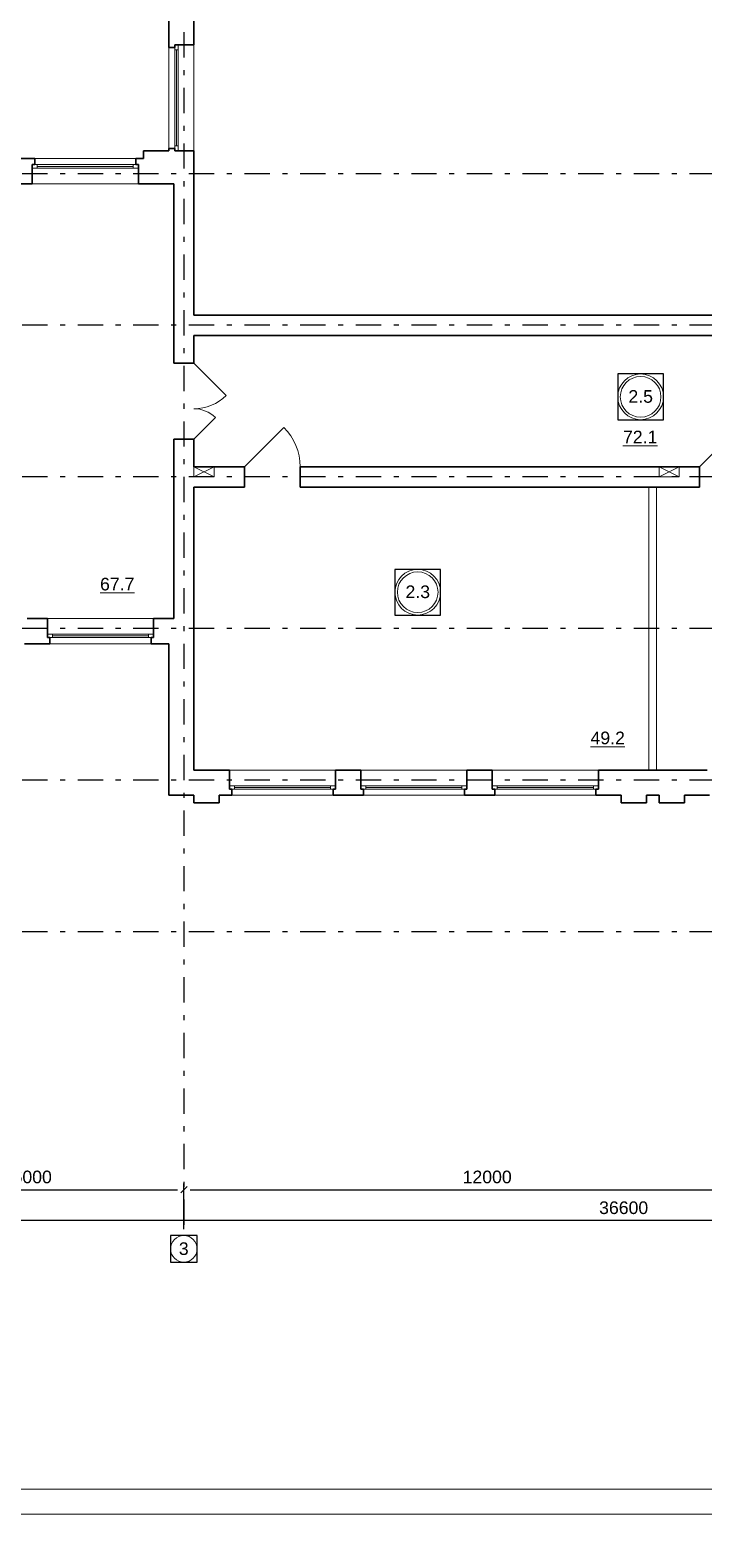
# Model space of a CAD drawing. Header units: metres. Extents: x -5 to 574, y -5 to 79.
# Drawn here: x 112.69 to 126.02, y 0 to 29.38 of the extents above; entities that cross this region are included whole.
import ezdxf
from ezdxf.enums import TextEntityAlignment as Align

# ---------------------------------------------------------------- set-up
doc = ezdxf.new("R2010")
doc.units = ezdxf.units.M
doc.header["$MEASUREMENT"] = 0
doc.linetypes.add('( Dashdot )', pattern=[1.001, 0.5, -0.25, 0.001, -0.25])
doc.layers.get('DEFPOINTS').update_dxf_attribs({"lineweight": 0})
doc.layers.add('Level 50', color=7, linetype='Continuous', lineweight=0)
doc.layers.add('YOLO_TABLE', color=1, linetype='Continuous')
doc.styles.add('Standard_0', font='arial.ttf')
doc.styles.add('Style-Arial', font='arial.ttf')
doc.dimstyles.get("Standard").update_dxf_attribs({"dimtxt": 0.00018, "dimasz": 0.00018, "dimexe": 0.0002, "dimexo": 0.0625, "dimgap": 9e-05, "dimtad": 0, "dimtih": 1, "dimtoh": 1, "dimdec": 4, "dimlfac": 1000, "dimzin": 0, "dimdsep": 46, "dimtxsty": 'Standard_0', "dimcen": 9e-05, "dimadec": 0, "dimazin": 0, "dimtfac": 1, "dimtdec": 4, "dimtofl": 0, "dimtmove": 0, "dimatfit": 0, "dimfxl": 0.01, "dimfxlon": 1, "dimtolj": 1, "dimtzin": 0, "dimarcsym": 0})

# ---------------------------------------------------------------- blocks, each defined once
blk = doc.blocks.new('_Oblique-1')
at = {"color": 0, "linetype": 'ByBlock', "lineweight": -2}
blk.add_line((0.5, 0.5), (-0.5, -0.5), dxfattribs=at)
blk = doc.blocks.new('*D548')
at = {"color": 0, "linetype": 'Continuous', "lineweight": -2, "transparency": 16777216}
for p, q in [((106.14, 5.641), (106.14, 5.937)), ((142.74, 5.641), (142.74, 5.937)), ((142.615, 5.812), (106.265, 5.812))]:
    blk.add_line(p, q, dxfattribs=at)
at = {"layer": 'DEFPOINTS', "color": 0, "linetype": 'Continuous', "lineweight": 0, "transparency": 16777216}
for p in [(106.14, 5.812), (106.14, 5.516), (142.74, 5.516)]:
    blk.add_point(p, dxfattribs=at)
at = {"color": 0, "linetype": 'Continuous', "lineweight": -2, "transparency": 16777216, "xscale": 0.125, "yscale": 0.125, "zscale": 0.125, "rotation": 180}
blk.add_blockref('_Oblique-1', (106.14, 5.812), dxfattribs=at)
at = {"color": 0, "linetype": 'Continuous', "lineweight": -2, "transparency": 16777216, "xscale": 0.125, "yscale": 0.125, "zscale": 0.125}
blk.add_blockref('_Oblique-1', (142.74, 5.812), dxfattribs=at)
at = {"color": 0, "linetype": 'Continuous', "lineweight": 0, "transparency": 16777216, "insert": (124.44, 6.065), "char_height": 0.25, "attachment_point": 5, "style": 'Style-Arial'}
blk.add_mtext('\\A1;36600', dxfattribs=at)
blk = doc.blocks.new('*U29')
at = {"color": 7, "linetype": 'Continuous', "lineweight": 0, "flags": 128}
blk.add_lwpolyline([(42.05, 29.7), (42.05, -29.7), (-42.05, -29.7), (-42.05, 29.7), (42.05, 29.7)], close=True, dxfattribs=at)
at = {"layer": 'Level 50', "color": 7, "linetype": 'Continuous', "lineweight": 13}
blk.add_line((41.55, -29.2), (-41.25, -29.2), dxfattribs=at)
blk = doc.blocks.new('*D569')
at = {"color": 0, "linetype": 'Continuous', "lineweight": -2, "transparency": 16777216}
for p, q in [((109.74, 5.641), (109.74, 6.546)), ((115.74, 5.641), (115.74, 6.546)), ((109.865, 6.421), (115.615, 6.421))]:
    blk.add_line(p, q, dxfattribs=at)
at = {"layer": 'DEFPOINTS', "color": 0, "linetype": 'Continuous', "lineweight": 0, "transparency": 16777216}
for p in [(115.74, 6.421), (109.74, 5.516), (115.74, 5.516)]:
    blk.add_point(p, dxfattribs=at)
at = {"color": 0, "linetype": 'Continuous', "lineweight": -2, "transparency": 16777216, "xscale": 0.125, "yscale": 0.125, "zscale": 0.125, "rotation": 180}
blk.add_blockref('_Oblique-1', (109.74, 6.421), dxfattribs=at)
at = {"color": 0, "linetype": 'Continuous', "lineweight": -2, "transparency": 16777216, "xscale": 0.125, "yscale": 0.125, "zscale": 0.125}
blk.add_blockref('_Oblique-1', (115.74, 6.421), dxfattribs=at)
at = {"color": 0, "linetype": 'Continuous', "lineweight": 0, "transparency": 16777216, "insert": (112.74, 6.674), "char_height": 0.25, "attachment_point": 5, "style": 'Style-Arial'}
blk.add_mtext('\\A1;6000', dxfattribs=at)
blk = doc.blocks.new('*D570')
at = {"color": 0, "linetype": 'Continuous', "lineweight": -2, "transparency": 16777216}
for p, q in [((115.74, 5.641), (115.74, 6.546)), ((127.74, 5.641), (127.74, 6.546)), ((115.865, 6.421), (127.615, 6.421))]:
    blk.add_line(p, q, dxfattribs=at)
at = {"layer": 'DEFPOINTS', "color": 0, "linetype": 'Continuous', "lineweight": 0, "transparency": 16777216}
for p in [(127.74, 6.421), (115.74, 5.516), (127.74, 5.516)]:
    blk.add_point(p, dxfattribs=at)
at = {"color": 0, "linetype": 'Continuous', "lineweight": -2, "transparency": 16777216, "xscale": 0.125, "yscale": 0.125, "zscale": 0.125, "rotation": 180}
blk.add_blockref('_Oblique-1', (115.74, 6.421), dxfattribs=at)
at = {"color": 0, "linetype": 'Continuous', "lineweight": -2, "transparency": 16777216, "xscale": 0.125, "yscale": 0.125, "zscale": 0.125}
blk.add_blockref('_Oblique-1', (127.74, 6.421), dxfattribs=at)
at = {"color": 0, "linetype": 'Continuous', "lineweight": 0, "transparency": 16777216, "insert": (121.74, 6.674), "char_height": 0.25, "attachment_point": 5, "style": 'Style-Arial'}
blk.add_mtext('\\A1;12000', dxfattribs=at)

msp = doc.modelspace()

# ---------------------------------------------------------------- linework, layer by layer
at = {"color": 1, "linetype": '( Dashdot )'}
for p, q in [((115.7402503, 53.52774686), (115.7402503, 5.51586884)), ((142.7402503, 26.52774686), (103.598315, 26.52774686)), ((142.7402503, 23.52774686), (103.598315, 23.52774686)), ((142.7402503, 20.52774686), (103.598315, 20.52774686)), ((142.7402503, 17.52774686), (103.598315, 17.52774686)), ((142.7402503, 14.52774686), (103.598315, 14.52774686)), ((142.7402503, 11.52774686), (103.598315, 11.52774686))]:
    msp.add_line(p, q, dxfattribs=at)
at = {"color": 7, "linetype": 'Continuous', "lineweight": 30}
for p, q in [((115.4402503, 30.02774686), (115.4402503, 29.02774686)), ((115.9402503, 29.97774686), (115.9402503, 29.07774686)), ((115.5602503, 29.02774686), (115.4402503, 29.02774686)), ((115.9402503, 29.07774686), (115.5602503, 29.07774686)), ((115.5602503, 29.07774686), (115.5602503, 29.02774686)), ((115.4402503, 27.02774686), (115.4402503, 26.97774686)), ((115.5602503, 27.02774686), (115.4402503, 27.02774686)), ((115.5602503, 27.02774686), (115.5602503, 26.97774686)), ((112.1402503, 26.82774686), (112.7902503, 26.82774686)), ((112.7902503, 26.70774686), (112.7902503, 26.82774686)), ((114.9402503, 26.82774686), (114.7902503, 26.82774686)), ((114.7902503, 26.70774686), (114.7902503, 26.82774686)), ((114.9402503, 26.97774686), (115.4402503, 26.97774686)), ((114.9402503, 26.97774686), (114.9402503, 26.82774686)), ((115.9402503, 26.97774686), (115.5602503, 26.97774686)), ((115.9402503, 26.97774686), (115.9402503, 23.72774686)), ((112.7402503, 26.32774686), (112.7402503, 26.70774686)), ((112.7902503, 26.70774686), (112.7402503, 26.70774686)), ((114.8402503, 26.70774686), (114.7902503, 26.70774686)), ((114.8402503, 26.32774686), (114.8402503, 26.70774686)), ((112.1902503, 26.32774686), (112.7402503, 26.32774686)), ((115.5402503, 26.32774686), (114.8402503, 26.32774686)), ((115.5402503, 26.32774686), (115.5402503, 22.77774686)), ((127.5402503, 23.72774686), (115.9402503, 23.72774686)), ((127.9402503, 23.32774686), (115.9402503, 23.32774686)), ((115.9402503, 23.32774686), (115.9402503, 22.77774686)), ((115.9402503, 22.77774686), (115.5402503, 22.77774686)), ((115.9402503, 21.27774686), (115.5402503, 21.27774686)), ((115.5402503, 21.27774686), (115.5402503, 17.72774686)), ((115.9402503, 21.27774686), (115.9402503, 20.72774686)), ((116.9402503, 20.72774686), (115.9402503, 20.72774686)), ((116.9402503, 20.72774686), (116.9402503, 20.32774686)), ((118.0402503, 20.72774686), (118.0402503, 20.32774686)), ((125.9402503, 20.72774686), (118.0402503, 20.72774686)), ((125.9402503, 20.72774686), (125.9402503, 20.32774686)), ((115.9402503, 20.32774686), (115.9402503, 14.72774686)), ((116.9402503, 20.32774686), (115.9402503, 20.32774686)), ((125.9402503, 20.32774686), (118.0402503, 20.32774686)), ((113.0402503, 17.72774686), (112.6402503, 17.72774686)), ((113.0402503, 17.72774686), (113.0402503, 17.34774686)), ((115.5402503, 17.72774686), (115.1402503, 17.72774686)), ((115.1402503, 17.72774686), (115.1402503, 17.34774686)), ((113.0402503, 17.34774686), (113.0902503, 17.34774686)), ((113.0902503, 17.34774686), (113.0902503, 17.22774686)), ((115.0902503, 17.34774686), (115.0902503, 17.22774686)), ((115.0902503, 17.34774686), (115.1402503, 17.34774686)), ((113.0902503, 17.22774686), (112.5902503, 17.22774686)), ((115.4402503, 17.22774686), (115.0902503, 17.22774686)), ((115.4402503, 17.22774686), (115.4402503, 14.22774686)), ((116.6402503, 14.72774686), (115.9402503, 14.72774686)), ((116.6402503, 14.72774686), (116.6402503, 14.34774686)), ((118.7402503, 14.72774686), (118.7402503, 14.34774686)), ((118.7402503, 14.72774686), (119.2402503, 14.72774686)), ((119.2402503, 14.72774686), (119.2402503, 14.34774686)), ((121.3402503, 14.72774686), (121.3402503, 14.34774686)), ((121.3402503, 14.72774686), (121.8402503, 14.72774686)), ((121.8402503, 14.72774686), (121.8402503, 14.34774686)), ((123.9402503, 14.72774686), (123.9402503, 14.34774686)), ((126.0902503, 14.72774686), (123.9402503, 14.72774686)), ((115.9402503, 14.22774686), (115.4402503, 14.22774686)), ((115.9402503, 14.07774686), (115.9402503, 14.22774686)), ((116.4402503, 14.07774686), (116.4402503, 14.22774686)), ((116.6902503, 14.22774686), (116.4402503, 14.22774686)), ((116.6402503, 14.34774686), (116.6902503, 14.34774686)), ((116.6902503, 14.34774686), (116.6902503, 14.22774686)), ((118.6902503, 14.34774686), (118.6902503, 14.22774686)), ((118.6902503, 14.34774686), (118.7402503, 14.34774686)), ((118.6902503, 14.22774686), (119.2902503, 14.22774686)), ((119.2402503, 14.34774686), (119.2902503, 14.34774686)), ((119.2902503, 14.34774686), (119.2902503, 14.22774686)), ((121.2902503, 14.34774686), (121.2902503, 14.22774686)), ((121.2902503, 14.34774686), (121.3402503, 14.34774686)), ((121.2902503, 14.22774686), (121.8902503, 14.22774686)), ((121.8402503, 14.34774686), (121.8902503, 14.34774686)), ((121.8902503, 14.34774686), (121.8902503, 14.22774686)), ((123.8902503, 14.34774686), (123.8902503, 14.22774686)), ((123.8902503, 14.34774686), (123.9402503, 14.34774686)), ((124.3902503, 14.22774686), (123.8902503, 14.22774686)), ((124.3902503, 14.07774686), (124.3902503, 14.22774686)), ((124.8902503, 14.07774686), (124.8902503, 14.22774686)), ((124.8902503, 14.22774686), (125.1402503, 14.22774686)), ((125.1402503, 14.07774686), (125.1402503, 14.22774686)), ((125.6402503, 14.07774686), (125.6402503, 14.22774686)), ((125.6402503, 14.22774686), (126.1402503, 14.22774686)), ((116.4402503, 14.07774686), (115.9402503, 14.07774686)), ((124.8902503, 14.07774686), (124.3902503, 14.07774686)), ((125.6402503, 14.07774686), (125.1402503, 14.07774686))]:
    msp.add_line(p, q, dxfattribs=at)
at = {"color": 7, "linetype": 'Continuous', "lineweight": 0}
for p, q in [((115.4402503, 29.02774686), (115.4402503, 27.02774686)), ((115.5952503, 28.97774686), (115.5952503, 27.07774686)), ((115.9402503, 29.07774686), (115.9402503, 26.97774686)), ((114.7902503, 26.82774686), (112.7902503, 26.82774686)), ((114.7402503, 26.67274686), (112.8402503, 26.67274686)), ((114.8402503, 26.32774686), (112.7402503, 26.32774686)), ((113.0402503, 17.72774686), (115.1402503, 17.72774686)), ((113.1402503, 17.38274686), (115.0402503, 17.38274686)), ((113.0902503, 17.22774686), (115.0902503, 17.22774686)), ((116.6402503, 14.72774686), (118.7402503, 14.72774686)), ((119.2402503, 14.72774686), (121.3402503, 14.72774686)), ((121.8402503, 14.72774686), (123.9402503, 14.72774686)), ((116.6902503, 14.22774686), (118.6902503, 14.22774686)), ((116.7402503, 14.38274686), (118.6402503, 14.38274686)), ((119.2902503, 14.22774686), (121.2902503, 14.22774686)), ((119.3402503, 14.38274686), (121.2402503, 14.38274686)), ((121.8902503, 14.22774686), (123.8902503, 14.22774686)), ((121.9402503, 14.38274686), (123.8402503, 14.38274686))]:
    msp.add_line(p, q, dxfattribs=at)
at = {"color": 7, "linetype": 'Continuous', "lineweight": 13}
for p, q in [((115.9402503, 22.77774686), (116.5766464, 22.14135076)), ((115.9402503, 21.27774686), (116.36451437, 21.70201093)), ((116.9402503, 20.72774686), (117.71806776, 21.50556432)), ((125.9402503, 20.72774686), (126.71806776, 21.50556432)), ((115.9402503, 20.72774686), (116.3402503, 20.52774686)), ((116.3402503, 20.72774686), (115.9402503, 20.52774686)), ((125.1402503, 20.72774686), (125.5402503, 20.52774686)), ((125.5402503, 20.72774686), (125.1402503, 20.52774686)), ((124.9402503, 20.32774686), (124.9402503, 14.72774686)), ((125.0902503, 20.32774686), (125.0902503, 14.72774686))]:
    msp.add_line(p, q, dxfattribs=at)
at = {"color": 7, "linetype": 'Continuous', "lineweight": 13, "flags": 128}
for points in [[(115.6302503, 29.07774686), (115.6302503, 28.97774686), (115.5602503, 28.97774686), (115.5602503, 29.07774686), (115.6302503, 29.07774686)], [(115.6302503, 27.07774686), (115.6302503, 26.97774686), (115.5602503, 26.97774686), (115.5602503, 27.07774686), (115.6302503, 27.07774686)], [(112.8402503, 26.63774686), (112.7402503, 26.63774686), (112.7402503, 26.70774686), (112.8402503, 26.70774686), (112.8402503, 26.63774686)], [(114.8402503, 26.63774686), (114.7402503, 26.63774686), (114.7402503, 26.70774686), (114.8402503, 26.70774686), (114.8402503, 26.63774686)], [(115.9402503, 20.72774686), (115.9402503, 20.52774686), (116.3402503, 20.52774686), (116.3402503, 20.72774686), (115.9402503, 20.72774686)], [(125.1402503, 20.72774686), (125.1402503, 20.52774686), (125.5402503, 20.52774686), (125.5402503, 20.72774686), (125.1402503, 20.72774686)], [(113.0402503, 17.41774686), (113.1402503, 17.41774686), (113.1402503, 17.34774686), (113.0402503, 17.34774686), (113.0402503, 17.41774686)], [(115.0402503, 17.41774686), (115.1402503, 17.41774686), (115.1402503, 17.34774686), (115.0402503, 17.34774686), (115.0402503, 17.41774686)], [(116.6402503, 14.41774686), (116.7402503, 14.41774686), (116.7402503, 14.34774686), (116.6402503, 14.34774686), (116.6402503, 14.41774686)], [(118.6402503, 14.41774686), (118.7402503, 14.41774686), (118.7402503, 14.34774686), (118.6402503, 14.34774686), (118.6402503, 14.41774686)], [(119.2402503, 14.41774686), (119.3402503, 14.41774686), (119.3402503, 14.34774686), (119.2402503, 14.34774686), (119.2402503, 14.41774686)], [(121.2402503, 14.41774686), (121.3402503, 14.41774686), (121.3402503, 14.34774686), (121.2402503, 14.34774686), (121.2402503, 14.41774686)], [(121.8402503, 14.41774686), (121.9402503, 14.41774686), (121.9402503, 14.34774686), (121.8402503, 14.34774686), (121.8402503, 14.41774686)], [(123.8402503, 14.41774686), (123.9402503, 14.41774686), (123.9402503, 14.34774686), (123.8402503, 14.34774686), (123.8402503, 14.41774686)]]:
    msp.add_lwpolyline(points, close=True, dxfattribs=at)
at = {"color": 7, "linetype": 'Continuous', "lineweight": 0, "flags": 128}
for points in [[(115.5602503, 27.07774686), (115.6302503, 27.07774686), (115.6302503, 28.97774686), (115.5602503, 28.97774686), (115.5602503, 27.07774686)], [(112.8402503, 26.70774686), (112.8402503, 26.63774686), (114.7402503, 26.63774686), (114.7402503, 26.70774686), (112.8402503, 26.70774686)], [(115.0402503, 17.34774686), (115.0402503, 17.41774686), (113.1402503, 17.41774686), (113.1402503, 17.34774686), (115.0402503, 17.34774686)], [(118.6402503, 14.34774686), (118.6402503, 14.41774686), (116.7402503, 14.41774686), (116.7402503, 14.34774686), (118.6402503, 14.34774686)], [(121.2402503, 14.34774686), (121.2402503, 14.41774686), (119.3402503, 14.41774686), (119.3402503, 14.34774686), (121.2402503, 14.34774686)], [(123.8402503, 14.34774686), (123.8402503, 14.41774686), (121.9402503, 14.41774686), (121.9402503, 14.34774686), (123.8402503, 14.34774686)]]:
    msp.add_lwpolyline(points, close=True, dxfattribs=at)
at = {"color": 7, "linetype": 'Continuous', "lineweight": 13}
for centre, radius in [((124.77532484, 22.11257375), 0.45201344), ((124.77532484, 22.11257375), 0.40201344), ((120.36603407, 18.24685699), 0.45201344), ((120.36603407, 18.24685699), 0.40201344), ((115.7402503, 5.2525134), 0.26335544)]:
    msp.add_circle(centre, radius, dxfattribs=at)
at = {"color": 7, "linetype": 'Continuous', "lineweight": 0}
for centre, radius, start, end in [((115.9402503, 22.77774686), 0.9, 270, 315), ((115.9402503, 21.27774686), 0.6, 45, 90), ((116.9402503, 20.72774686), 1.1, 0, 45)]:
    msp.add_arc(centre, radius, start, end, dxfattribs=at)
at = {"layer": 'YOLO_TABLE'}
for points in [[(124.3233114, 21.66056031), (125.22733828, 21.66056031), (125.22733828, 22.56458719), (124.3233114, 22.56458719)], [(119.91402063, 17.79484355), (120.81804751, 17.79484355), (120.81804751, 18.69887044), (119.91402063, 18.69887044)], [(115.47689486, 4.98915795), (116.00360575, 4.98915795), (116.00360575, 5.51586884), (115.47689486, 5.51586884)]]:
    msp.add_lwpolyline(points, close=True, dxfattribs=at)

# ---------------------------------------------------------------- block references
at = {"layer": 'Level 50', "color": 7, "linetype": 'Continuous', "lineweight": 13}
msp.add_blockref('*U29', (137.42934179, 29.69999445), dxfattribs=at)

# ---------------------------------------------------------------- texts
at = {"color": 7, "linetype": 'Continuous', "lineweight": 13, "style": 'Style-Arial'}
for s, p in [('2.5', (124.53377004, 22.24532339)), ('%%u72.1%%U', (124.42634375, 21.44260139)), ('%%u67.7%%U', (114.08188332, 18.53202179)), ('2.3', (120.12447928, 18.37960663)), ('%%u49.2%%U', (123.7844651, 15.4877086))]:
    msp.add_text(s, height=0.25, dxfattribs=at).set_placement(p, align=Align.TOP_LEFT)
at = {"color": 7, "linetype": 'Continuous', "lineweight": 30, "style": 'Style-Arial'}
msp.add_text('3', height=0.25, dxfattribs=at).set_placement((115.64055748, 5.38177603), align=Align.TOP_LEFT)

# ---------------------------------------------------------------- dimensions: what is measured, and where the dimension line sits
at = {"color": 5, "linetype": 'Continuous', "lineweight": 0}
for base, p1, p2, picture, middle in [((115.7402503, 6.42146893), (109.7402503, 5.51586884), (115.7402503, 5.51586884), '*D569', (112.7402503, 6.67411218)), ((127.7402503, 6.42146893), (115.7402503, 5.51586884), (127.7402503, 5.51586884), '*D570', (121.7402503, 6.67411218))]:
    dim = msp.add_linear_dim(base=base, p1=p1, p2=p2, dimstyle='Standard', override={"dimtxt": 0.25, "dimasz": 0.125, "dimexe": 0.125, "dimexo": 0.125, "dimgap": 0.125, "dimtad": 1, "dimtih": 0, "dimtoh": 0, "dimzin": 11, "dimtxsty": 'Style-Arial', "dimblk": '_Oblique-1', "dimfxlon": 0, "dimfrac": 2, "dimtzin": 11}, dxfattribs=at)
    dim.commit()
    dim.dimension.update_dxf_attribs({"geometry": picture, "text_midpoint": middle})
dim = msp.add_linear_dim(base=(106.1402503, 5.812469), p1=(142.7402503, 5.51586884), p2=(106.1402503, 5.51586884), angle=180, dimstyle='Standard', override={"dimtxt": 0.25, "dimasz": 0.125, "dimexe": 0.125, "dimexo": 0.125, "dimgap": 0.125, "dimtad": 1, "dimtih": 0, "dimtoh": 0, "dimzin": 11, "dimtxsty": 'Style-Arial', "dimblk": '_Oblique-1', "dimfxlon": 0, "dimfrac": 2, "dimtzin": 11}, dxfattribs=at)
dim.commit()
dim.dimension.update_dxf_attribs({"geometry": '*D548', "text_midpoint": (124.4402503, 6.06519752)})

doc.saveas('drawing.dxf')
